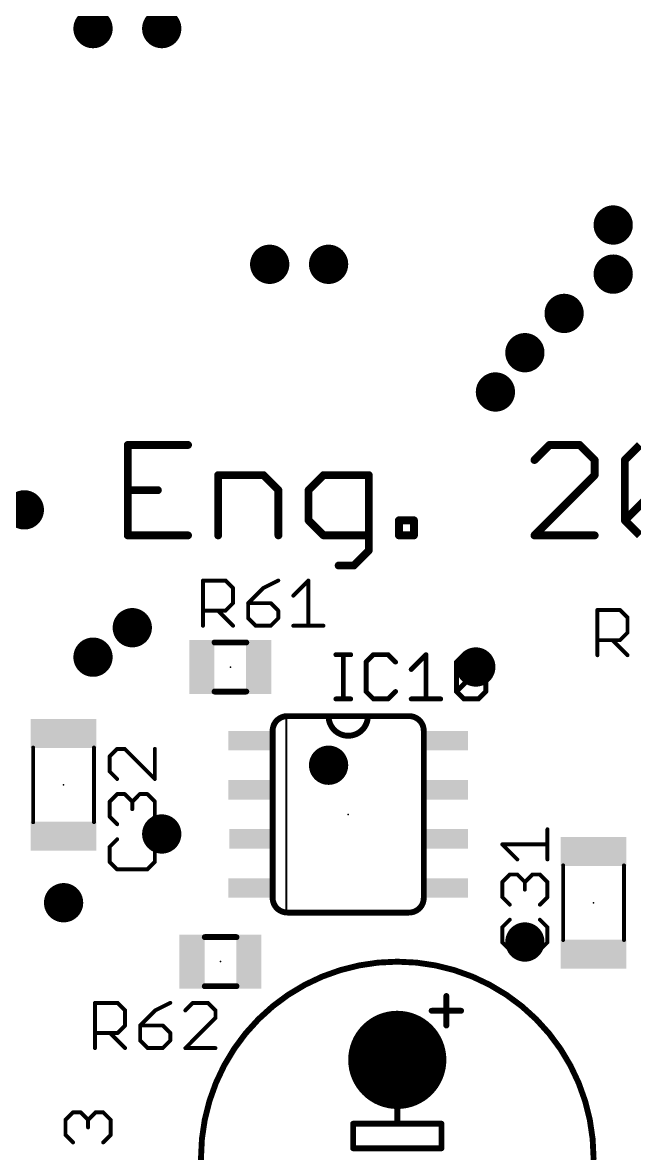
# Model space of a CAD drawing. Extents: x -10 to 136, y 0 to 101.
# Drawn here: x 90.63 to 106.47, y 19.17 to 48.41 of the extents above; entities that cross this region are included whole.
import ezdxf

# ---------------------------------------------------------------- set-up
doc = ezdxf.new("R2010")
doc.units = 0
for name, color, linetype in [('17', 92, 'CONTINUOUS'), ('18', 92, 'CONTINUOUS'), ('21', 253, 'CONTINUOUS'), ('23', 7, 'CONTINUOUS'), ('25', 253, 'CONTINUOUS'), ('51', 253, 'CONTINUOUS')]:
    doc.layers.add(name, color=color, linetype=linetype)

# ---------------------------------------------------------------- blocks, each defined once
blk = doc.blocks.new('ROUNDP')
at = {"const_width": 0.5}
blk.add_lwpolyline([(0, -0.25, 1), (0, 0.25, 1), (0, -0.25)], format="xyb", dxfattribs=at)
blk = doc.blocks.new('RECT')
blk.add_solid([(-0.5, -0.5), (0.5, -0.5), (-0.5, 0.5), (0.5, 0.5)])
blk = doc.blocks.new('ROUNDV')
at = {"const_width": 0.5}
blk.add_lwpolyline([(0, -0.25, 1), (0, 0.25, 1), (0, -0.25)], format="xyb", dxfattribs=at)

msp = doc.modelspace()

# ---------------------------------------------------------------- linework, layer by layer
at = {"layer": '21'}
for points, const_width in [([(94.9152, 37.4923), (93.3561, 37.4923)], 0.2032), ([(93.3561, 37.4923), (93.3561, 35.1536)], 0.2032), ([(104.2699, 37.4923), (103.8802, 37.1025)], 0.2032), ([(105.0495, 37.4923), (104.2699, 37.4923)], 0.2032), ([(105.4393, 37.1025), (105.0495, 37.4923)], 0.2032), ([(106.2189, 37.1025), (106.6086, 37.4923)], 0.2032), ([(105.4393, 36.7127), (105.4393, 37.1025)], 0.2032), ([(106.2189, 35.5433), (106.2189, 37.1025)], 0.2032), ([(106.2189, 35.5433), (107.778, 37.1025)], 0.2032), ([(95.6948, 35.1536), (95.6948, 36.7127)], 0.2032), ([(95.6948, 36.7127), (96.8641, 36.7127)], 0.2032), ([(96.8641, 36.7127), (97.2539, 36.3229)], 0.2032), ([(98.4232, 36.7127), (98.0335, 36.3229)], 0.2032), ([(99.5926, 36.7127), (98.4232, 36.7127)], 0.2032), ([(99.5926, 34.7639), (99.5926, 36.7127)], 0.2032), ([(103.8802, 35.1536), (105.4393, 36.7127)], 0.2032), ([(93.3561, 36.3229), (94.1356, 36.3229)], 0.2032), ([(97.2539, 36.3229), (97.2539, 35.1536)], 0.2032), ([(98.0335, 36.3229), (98.0335, 35.5433)], 0.2032), ([(98.0335, 35.5433), (98.4232, 35.1536)], 0.2032), ([(100.3722, 35.1536), (100.3722, 35.5433)], 0.2032), ([(100.3722, 35.5433), (100.7619, 35.5433)], 0.2032), ([(100.7619, 35.5433), (100.7619, 35.1536)], 0.2032), ([(106.6086, 35.1536), (106.2189, 35.5433)], 0.2032), ([(93.3561, 35.1536), (94.9152, 35.1536)], 0.2032), ([(98.4232, 35.1536), (99.5926, 35.1536)], 0.2032), ([(100.7619, 35.1536), (100.3722, 35.1536)], 0.2032), ([(105.4393, 35.1536), (103.8802, 35.1536)], 0.2032), ([(99.2028, 34.3741), (99.5926, 34.7639)], 0.2032), ([(98.813, 34.3741), (99.2028, 34.3741)], 0.2032), ([(100.6348, 30.48), (97.4852, 30.48)], 0.1524), ([(97.4598, 30.48), (97.4598, 25.4)], 0.0508), ([(97.1042, 30.099), (97.1042, 25.781)], 0.1524), ([(101.0158, 25.781), (101.0158, 30.099)], 0.1524), ([(97.4852, 25.4), (100.6348, 25.4)], 0.1524), ([(101.6, 22.479), (101.6, 23.241)], 0.1524), ([(101.981, 22.86), (101.219, 22.86)], 0.1524), ([(100.33, 20.193), (100.33, 19.939)], 0.1524), ([(100.33, 19.939), (99.187, 19.939)], 0.1524), ([(99.187, 19.939), (99.187, 19.304)], 0.1524), ([(101.473, 19.939), (100.33, 19.939)], 0.1524), ([(101.473, 19.304), (101.473, 19.939)], 0.1524), ([(99.187, 19.304), (101.473, 19.304)], 0.1524)]:
    msp.add_lwpolyline(points, dxfattribs=dict(at, const_width=const_width))
for points, const_width in [([(93.3561, 37.5431, 1), (93.3561, 37.4415)], 0.1016), ([(93.4069, 37.4923, 1), (93.3053, 37.4923)], 0.1016), ([(94.9152, 37.4415, 1), (94.9152, 37.5431)], 0.1016), ([(104.2699, 37.5431, 1), (104.2699, 37.4415)], 0.1016), ([(104.3058, 37.4564, 1), (104.234, 37.5282)], 0.1016), ([(105.0854, 37.5282, 1), (105.0136, 37.4564)], 0.1016), ([(105.0495, 37.4415, 1), (105.0495, 37.5431)], 0.1016), ([(103.8443, 37.1384, 1), (103.9161, 37.0666)], 0.1016), ([(105.4901, 37.1025, 1), (105.3885, 37.1025)], 0.1016), ([(105.4034, 37.0666, 1), (105.4752, 37.1384)], 0.1016), ([(106.2697, 37.1025, 1), (106.1681, 37.1025)], 0.1016), ([(106.183, 37.1384, 1), (106.2548, 37.0666)], 0.1016), ([(95.7456, 36.7127, 1), (95.644, 36.7127)], 0.1016), ([(95.6948, 36.7635, 1), (95.6948, 36.6619)], 0.1016), ([(96.9, 36.7486, 1), (96.8282, 36.6768)], 0.1016), ([(96.8641, 36.6619, 1), (96.8641, 36.7635)], 0.1016), ([(98.4232, 36.7635, 1), (98.4232, 36.6619)], 0.1016), ([(98.4591, 36.6768, 1), (98.3873, 36.7486)], 0.1016), ([(99.6434, 36.7127, 1), (99.5418, 36.7127)], 0.1016), ([(99.5926, 36.6619, 1), (99.5926, 36.7635)], 0.1016), ([(105.3885, 36.7127, 1), (105.4901, 36.7127)], 0.1016), ([(105.4752, 36.6768, 1), (105.4034, 36.7486)], 0.1016), ([(93.3561, 36.3737, 1), (93.3561, 36.2721)], 0.1016), ([(94.1356, 36.2721, 1), (94.1356, 36.3737)], 0.1016), ([(97.3047, 36.3229, 1), (97.2031, 36.3229)], 0.1016), ([(97.218, 36.287, 1), (97.2898, 36.3588)], 0.1016), ([(98.0843, 36.3229, 1), (97.9827, 36.3229)], 0.1016), ([(97.9976, 36.3588, 1), (98.0694, 36.287)], 0.1016), ([(98.0694, 35.5792, 1), (97.9976, 35.5074)], 0.1016), ([(97.9827, 35.5433, 1), (98.0843, 35.5433)], 0.1016), ([(100.423, 35.5433, 1), (100.3214, 35.5433)], 0.1016), ([(100.3722, 35.5941, 1), (100.3722, 35.4925)], 0.1016), ([(100.8127, 35.5433, 1), (100.7111, 35.5433)], 0.1016), ([(100.7619, 35.4925, 1), (100.7619, 35.5941)], 0.1016), ([(106.2548, 35.5792, 1), (106.183, 35.5074)], 0.1016), ([(106.183, 35.5792, 1), (106.2548, 35.5074)], 0.1016), ([(106.1681, 35.5433, 1), (106.2697, 35.5433)], 0.1016), ([(93.3561, 35.2044, 1), (93.3561, 35.1028)], 0.1016), ([(93.3053, 35.1536, 1), (93.4069, 35.1536)], 0.1016), ([(94.9152, 35.1028, 1), (94.9152, 35.2044)], 0.1016), ([(95.644, 35.1536, 1), (95.7456, 35.1536)], 0.1016), ([(97.2031, 35.1536, 1), (97.3047, 35.1536)], 0.1016), ([(98.4232, 35.2044, 1), (98.4232, 35.1028)], 0.1016), ([(98.3873, 35.1177, 1), (98.4591, 35.1895)], 0.1016), ([(99.5926, 35.1028, 1), (99.5926, 35.2044)], 0.1016), ([(100.3722, 35.2044, 1), (100.3722, 35.1028)], 0.1016), ([(100.3214, 35.1536, 1), (100.423, 35.1536)], 0.1016), ([(100.7111, 35.1536, 1), (100.8127, 35.1536)], 0.1016), ([(100.7619, 35.1028, 1), (100.7619, 35.2044)], 0.1016), ([(103.8802, 35.2044, 1), (103.8802, 35.1028)], 0.1016), ([(103.8443, 35.1895, 1), (103.9161, 35.1177)], 0.1016), ([(105.4393, 35.1028, 1), (105.4393, 35.2044)], 0.1016), ([(99.5418, 34.7639, 1), (99.6434, 34.7639)], 0.1016), ([(99.6285, 34.728, 1), (99.5567, 34.7998)], 0.1016), ([(98.813, 34.4249, 1), (98.813, 34.3233)], 0.1016), ([(99.1669, 34.41, 1), (99.2387, 34.3382)], 0.1016), ([(99.2028, 34.3233, 1), (99.2028, 34.4249)], 0.1016), ([(97.4852, 30.48, 0.4142), (97.1042, 30.099)], 0.1524), ([(97.4852, 30.5181, 1), (97.4852, 30.4419)], 0.0762), ([(97.4725, 30.48, 1), (97.4471, 30.48)], 0.0254), ([(97.4852, 30.4419, 1), (97.4852, 30.5181)], 0.0762), ([(98.552, 30.48, 1), (99.568, 30.48)], 0.1524), ([(98.5901, 30.48, 1), (98.5139, 30.48)], 0.0762), ([(99.6061, 30.48, 1), (99.5299, 30.48)], 0.0762), ([(101.0158, 30.099, 0.4142), (100.6348, 30.48)], 0.1524), ([(100.6348, 30.5181, 1), (100.6348, 30.4419)], 0.0762), ([(100.6348, 30.4419, 1), (100.6348, 30.5181)], 0.0762), ([(97.1423, 30.099, 1), (97.0661, 30.099)], 0.0762), ([(97.0661, 30.099, 1), (97.1423, 30.099)], 0.0762), ([(101.0539, 30.099, 1), (100.9777, 30.099)], 0.0762), ([(100.9777, 30.099, 1), (101.0539, 30.099)], 0.0762), ([(97.1042, 25.781, 0.4142), (97.4852, 25.4)], 0.1524), ([(97.1423, 25.781, 1), (97.0661, 25.781)], 0.0762), ([(97.0661, 25.781, 1), (97.1423, 25.781)], 0.0762), ([(100.6348, 25.4, 0.4142), (101.0158, 25.781)], 0.1524), ([(101.0539, 25.781, 1), (100.9777, 25.781)], 0.0762), ([(100.9777, 25.781, 1), (101.0539, 25.781)], 0.0762), ([(97.4852, 25.4381, 1), (97.4852, 25.3619)], 0.0762), ([(97.4852, 25.3619, 1), (97.4852, 25.4381)], 0.0762), ([(100.6348, 25.4381, 1), (100.6348, 25.3619)], 0.0762), ([(100.6348, 25.3619, 1), (100.6348, 25.4381)], 0.0762), ([(97.4471, 25.4, 1), (97.4725, 25.4)], 0.0254), ([(100.33, 13.97, 1), (100.33, 24.13, 1), (100.33, 13.97)], 0.1524), ([(101.6381, 23.241, 1), (101.5619, 23.241)], 0.0762), ([(101.219, 22.8981, 1), (101.219, 22.8219)], 0.0762), ([(101.981, 22.8219, 1), (101.981, 22.8981)], 0.0762), ([(101.5619, 22.479, 1), (101.6381, 22.479)], 0.0762), ([(100.3681, 20.193, 1), (100.2919, 20.193)], 0.0762), ([(99.187, 19.9771, 1), (99.187, 19.9009)], 0.0762), ([(99.2251, 19.939, 1), (99.1489, 19.939)], 0.0762), ([(100.33, 19.9771, 1), (100.33, 19.9009)], 0.0762), ([(100.2919, 19.939, 1), (100.3681, 19.939)], 0.0762), ([(100.33, 19.9009, 1), (100.33, 19.9771)], 0.0762), ([(101.5111, 19.939, 1), (101.4349, 19.939)], 0.0762), ([(101.473, 19.9009, 1), (101.473, 19.9771)], 0.0762), ([(99.187, 19.3421, 1), (99.187, 19.2659)], 0.0762), ([(99.1489, 19.304, 1), (99.2251, 19.304)], 0.0762), ([(101.4349, 19.304, 1), (101.5111, 19.304)], 0.0762), ([(101.473, 19.2659, 1), (101.473, 19.3421)], 0.0762)]:
    msp.add_lwpolyline(points, format="xyb", dxfattribs=dict(at, const_width=const_width))
at = {"layer": '23'}
for p in [(96.012, 31.75), (91.694, 28.702), (99.06, 27.94), (105.41, 25.654), (95.758, 24.13)]:
    msp.add_point(p, dxfattribs=at)
at = {"layer": '25'}
for points, const_width in [([(95.3008, 32.8168), (95.3008, 33.9861)], 0.1016), ([(95.3008, 33.9861), (95.8854, 33.9861)], 0.1016), ([(95.8854, 33.9861), (96.0803, 33.7912)], 0.1016), ([(97.2496, 33.9861), (96.8598, 33.7912)], 0.1016), ([(97.6394, 33.5963), (98.0291, 33.9861)], 0.1016), ([(98.0291, 33.9861), (98.0291, 32.8168)], 0.1016), ([(96.0803, 33.7912), (96.0803, 33.4014)], 0.1016), ([(96.8598, 33.7912), (96.4701, 33.4014)], 0.1016), ([(96.0803, 33.4014), (95.8854, 33.2065)], 0.1016), ([(96.4701, 33.4014), (96.4701, 33.0116)], 0.1016), ([(97.0547, 33.4014), (96.4701, 33.4014)], 0.1016), ([(97.2496, 33.2065), (97.0547, 33.4014)], 0.1016), ([(95.8854, 33.2065), (95.3008, 33.2065)], 0.1016), ([(95.6905, 33.2065), (96.0803, 32.8168)], 0.1016), ([(96.4701, 33.0116), (96.6649, 32.8168)], 0.1016), ([(97.0547, 32.8168), (97.2496, 33.0116)], 0.1016), ([(97.2496, 33.0116), (97.2496, 33.2065)], 0.1016), ([(105.5087, 32.0548), (105.5087, 33.2241)], 0.1016), ([(105.5087, 33.2241), (106.0933, 33.2241)], 0.1016), ([(106.0933, 33.2241), (106.2882, 33.0292)], 0.1016), ([(106.2882, 33.0292), (106.2882, 32.6394)], 0.1016), ([(96.6649, 32.8168), (97.0547, 32.8168)], 0.1016), ([(97.6394, 32.8168), (98.4189, 32.8168)], 0.1016), ([(106.0933, 32.4445), (105.5087, 32.4445)], 0.1016), ([(105.8984, 32.4445), (106.2882, 32.0548)], 0.1016), ([(106.2882, 32.6394), (106.0933, 32.4445)], 0.1016), ([(98.7425, 32.0684), (99.1238, 32.0684)], 0.127), ([(98.9331, 30.9245), (98.9331, 32.0684)], 0.127), ([(99.7126, 32.0684), (99.522, 31.8778)], 0.127), ([(99.522, 31.8778), (99.522, 31.1151)], 0.127), ([(100.0939, 32.0684), (99.7126, 32.0684)], 0.127), ([(100.2846, 31.8778), (100.0939, 32.0684)], 0.127), ([(100.6913, 31.6871), (101.0726, 32.0684)], 0.127), ([(101.0726, 32.0684), (101.0726, 30.9245)], 0.127), ([(101.8606, 31.8778), (102.0512, 32.0684)], 0.127), ([(101.8606, 31.1151), (101.8606, 31.8778)], 0.127), ([(101.8606, 31.1151), (102.6232, 31.8778)], 0.127), ([(102.0512, 32.0684), (102.4325, 32.0684)], 0.127), ([(102.4325, 32.0684), (102.6232, 31.8778)], 0.127), ([(102.6232, 31.8778), (102.6232, 31.1151)], 0.127), ([(99.522, 31.1151), (99.7126, 30.9245)], 0.127), ([(100.0939, 30.9245), (100.2846, 31.1151)], 0.127), ([(102.0512, 30.9245), (101.8606, 31.1151)], 0.127), ([(102.6232, 31.1151), (102.4325, 30.9245)], 0.127), ([(98.7425, 30.9245), (99.1238, 30.9245)], 0.127), ([(99.7126, 30.9245), (100.0939, 30.9245)], 0.127), ([(100.6913, 30.9245), (101.4539, 30.9245)], 0.127), ([(102.4325, 30.9245), (102.0512, 30.9245)], 0.127), ([(93.0818, 29.6328), (92.8869, 29.4379)], 0.1016), ([(93.2767, 29.6328), (93.0818, 29.6328)], 0.1016), ([(94.0562, 28.8533), (93.2767, 29.6328)], 0.1016), ([(94.0562, 29.6328), (94.0562, 28.8533)], 0.1016), ([(92.8869, 29.4379), (92.8869, 29.0481)], 0.1016), ([(92.8869, 29.0481), (93.0818, 28.8533)], 0.1016), ([(92.8869, 28.2686), (93.0818, 28.4635)], 0.1016), ([(93.0818, 28.4635), (93.2767, 28.4635)], 0.1016), ([(93.2767, 28.4635), (93.4716, 28.2686)], 0.1016), ([(93.4716, 28.2686), (93.6665, 28.4635)], 0.1016), ([(93.6665, 28.4635), (93.8614, 28.4635)], 0.1016), ([(93.8614, 28.4635), (94.0562, 28.2686)], 0.1016), ([(92.8869, 27.8788), (92.8869, 28.2686)], 0.1016), ([(93.4716, 28.2686), (93.4716, 28.0737)], 0.1016), ([(94.0562, 28.2686), (94.0562, 27.8788)], 0.1016), ([(93.0818, 27.684), (92.8869, 27.8788)], 0.1016), ([(94.0562, 27.8788), (93.8614, 27.684)], 0.1016), ([(104.2162, 26.7734), (104.2162, 27.5529)], 0.1016), ([(93.0818, 27.2942), (92.8869, 27.0993)], 0.1016), ([(94.0562, 27.0993), (93.8614, 27.2942)], 0.1016), ([(103.4367, 26.7734), (103.0469, 27.1631)], 0.1016), ([(103.0469, 27.1631), (104.2162, 27.1631)], 0.1016), ([(92.8869, 27.0993), (92.8869, 26.7095)], 0.1016), ([(94.0562, 26.7095), (94.0562, 27.0993)], 0.1016), ([(92.8869, 26.7095), (93.0818, 26.5147)], 0.1016), ([(93.8614, 26.5147), (94.0562, 26.7095)], 0.1016), ([(93.0818, 26.5147), (93.8614, 26.5147)], 0.1016), ([(103.0469, 26.1887), (103.2418, 26.3836)], 0.1016), ([(103.2418, 26.3836), (103.4367, 26.3836)], 0.1016), ([(103.4367, 26.3836), (103.6316, 26.1887)], 0.1016), ([(103.6316, 26.1887), (103.8265, 26.3836)], 0.1016), ([(103.8265, 26.3836), (104.0214, 26.3836)], 0.1016), ([(104.0214, 26.3836), (104.2162, 26.1887)], 0.1016), ([(103.0469, 25.7989), (103.0469, 26.1887)], 0.1016), ([(103.6316, 26.1887), (103.6316, 25.9938)], 0.1016), ([(104.2162, 26.1887), (104.2162, 25.7989)], 0.1016), ([(103.2418, 25.6041), (103.0469, 25.7989)], 0.1016), ([(104.2162, 25.7989), (104.0214, 25.6041)], 0.1016), ([(103.2418, 25.2143), (103.0469, 25.0194)], 0.1016), ([(104.2162, 25.0194), (104.0214, 25.2143)], 0.1016), ([(103.0469, 25.0194), (103.0469, 24.6296)], 0.1016), ([(104.2162, 24.6296), (104.2162, 25.0194)], 0.1016), ([(103.0469, 24.6296), (103.2418, 24.4348)], 0.1016), ([(104.0214, 24.4348), (104.2162, 24.6296)], 0.1016), ([(103.2418, 24.4348), (104.0214, 24.4348)], 0.1016), ([(92.5068, 21.8948), (92.5068, 23.0641)], 0.1016), ([(92.5068, 23.0641), (93.0914, 23.0641)], 0.1016), ([(93.0914, 23.0641), (93.2863, 22.8692)], 0.1016), ([(94.4556, 23.0641), (94.0658, 22.8692)], 0.1016), ([(95.0402, 23.0641), (94.8454, 22.8692)], 0.1016), ([(95.43, 23.0641), (95.0402, 23.0641)], 0.1016), ([(95.6249, 22.8692), (95.43, 23.0641)], 0.1016), ([(93.2863, 22.8692), (93.2863, 22.4794)], 0.1016), ([(94.0658, 22.8692), (93.6761, 22.4794)], 0.1016), ([(95.6249, 22.6743), (95.6249, 22.8692)], 0.1016), ([(93.2863, 22.4794), (93.0914, 22.2845)], 0.1016), ([(93.6761, 22.4794), (93.6761, 22.0896)], 0.1016), ([(94.2607, 22.4794), (93.6761, 22.4794)], 0.1016), ([(94.4556, 22.2845), (94.2607, 22.4794)], 0.1016), ([(94.8454, 21.8948), (95.6249, 22.6743)], 0.1016), ([(93.0914, 22.2845), (92.5068, 22.2845)], 0.1016), ([(92.8965, 22.2845), (93.2863, 21.8948)], 0.1016), ([(94.4556, 22.0896), (94.4556, 22.2845)], 0.1016), ([(93.6761, 22.0896), (93.8709, 21.8948)], 0.1016), ([(93.8709, 21.8948), (94.2607, 21.8948)], 0.1016), ([(94.2607, 21.8948), (94.4556, 22.0896)], 0.1016), ([(95.6249, 21.8948), (94.8454, 21.8948)], 0.1016), ([(91.7439, 20.0398), (91.9388, 20.2347)], 0.1016), ([(91.9388, 20.2347), (92.1337, 20.2347)], 0.1016), ([(92.1337, 20.2347), (92.3286, 20.0398)], 0.1016), ([(92.3286, 20.0398), (92.5235, 20.2347)], 0.1016), ([(92.5235, 20.2347), (92.7184, 20.2347)], 0.1016), ([(92.7184, 20.2347), (92.9132, 20.0398)], 0.1016), ([(91.7439, 19.65), (91.7439, 20.0398)], 0.1016), ([(92.3286, 20.0398), (92.3286, 19.8449)], 0.1016), ([(92.9132, 20.0398), (92.9132, 19.65)], 0.1016), ([(91.9388, 19.4552), (91.7439, 19.65)], 0.1016), ([(92.9132, 19.65), (92.7184, 19.4552)], 0.1016)]:
    msp.add_lwpolyline(points, dxfattribs=dict(at, const_width=const_width))
for points, const_width in [([(95.3262, 33.9861, 1), (95.2754, 33.9861)], 0.0508), ([(95.3008, 34.0115, 1), (95.3008, 33.9607)], 0.0508), ([(95.9034, 34.0041, 1), (95.8674, 33.9681)], 0.0508), ([(95.8854, 33.9607, 1), (95.8854, 34.0115)], 0.0508), ([(97.261, 33.9634, 1), (97.2382, 34.0088)], 0.0508), ([(98.0545, 33.9861, 1), (98.0037, 33.9861)], 0.0508), ([(98.0471, 33.9681, 1), (98.0111, 34.0041)], 0.0508), ([(96.1057, 33.7912, 1), (96.0549, 33.7912)], 0.0508), ([(96.0623, 33.7732, 1), (96.0983, 33.8092)], 0.0508), ([(96.8484, 33.8139, 1), (96.8712, 33.7685)], 0.0508), ([(96.8778, 33.7732, 1), (96.8418, 33.8092)], 0.0508), ([(97.6214, 33.6143, 1), (97.6574, 33.5783)], 0.0508), ([(96.0549, 33.4014, 1), (96.1057, 33.4014)], 0.0508), ([(96.0983, 33.3834, 1), (96.0623, 33.4194)], 0.0508), ([(96.4521, 33.4194, 1), (96.4881, 33.3834)], 0.0508), ([(96.4955, 33.4014, 1), (96.4447, 33.4014)], 0.0508), ([(96.4701, 33.4268, 1), (96.4701, 33.376)], 0.0508), ([(97.0727, 33.4194, 1), (97.0367, 33.3834)], 0.0508), ([(97.0547, 33.376, 1), (97.0547, 33.4268)], 0.0508), ([(95.3008, 33.2319, 1), (95.3008, 33.1811)], 0.0508), ([(95.7085, 33.2245, 1), (95.6725, 33.1885)], 0.0508), ([(95.8674, 33.2245, 1), (95.9034, 33.1885)], 0.0508), ([(95.8854, 33.1811, 1), (95.8854, 33.2319)], 0.0508), ([(96.4881, 33.0296, 1), (96.4521, 32.9936)], 0.0508), ([(97.275, 33.2065, 1), (97.2242, 33.2065)], 0.0508), ([(97.2316, 33.1885, 1), (97.2676, 33.2245)], 0.0508), ([(97.2676, 32.9936, 1), (97.2316, 33.0296)], 0.0508), ([(105.5341, 33.2241, 1), (105.4833, 33.2241)], 0.0508), ([(105.5087, 33.2495, 1), (105.5087, 33.1987)], 0.0508), ([(106.1113, 33.2421, 1), (106.0753, 33.2061)], 0.0508), ([(106.0933, 33.1987, 1), (106.0933, 33.2495)], 0.0508), ([(106.3136, 33.0292, 1), (106.2628, 33.0292)], 0.0508), ([(106.2702, 33.0112, 1), (106.3062, 33.0472)], 0.0508), ([(95.2754, 32.8168, 1), (95.3262, 32.8168)], 0.0508), ([(96.0623, 32.7988, 1), (96.0983, 32.8348)], 0.0508), ([(96.4447, 33.0116, 1), (96.4955, 33.0116)], 0.0508), ([(96.6649, 32.8422, 1), (96.6649, 32.7914)], 0.0508), ([(96.6469, 32.7988, 1), (96.6829, 32.8348)], 0.0508), ([(97.0367, 32.8348, 1), (97.0727, 32.7988)], 0.0508), ([(97.0547, 32.7914, 1), (97.0547, 32.8422)], 0.0508), ([(97.2242, 33.0116, 1), (97.275, 33.0116)], 0.0508), ([(97.6394, 32.8422, 1), (97.6394, 32.7914)], 0.0508), ([(98.0037, 32.8168, 1), (98.0545, 32.8168)], 0.0508), ([(98.4189, 32.7914, 1), (98.4189, 32.8422)], 0.0508), ([(105.5087, 32.4699, 1), (105.5087, 32.4191)], 0.0508), ([(105.9164, 32.4625, 1), (105.8804, 32.4265)], 0.0508), ([(106.0753, 32.4625, 1), (106.1113, 32.4265)], 0.0508), ([(106.0933, 32.4191, 1), (106.0933, 32.4699)], 0.0508), ([(106.2628, 32.6394, 1), (106.3136, 32.6394)], 0.0508), ([(106.3062, 32.6214, 1), (106.2702, 32.6574)], 0.0508), ([(98.7425, 32.1002, 1), (98.7425, 32.0367)], 0.0635), ([(98.9649, 32.0684, 1), (98.9014, 32.0684)], 0.0635), ([(99.1238, 32.0367, 1), (99.1238, 32.1002)], 0.0635), ([(99.4995, 31.9003, 1), (99.5445, 31.8553)], 0.0635), ([(99.5538, 31.8778, 1), (99.4903, 31.8778)], 0.0635), ([(99.7126, 32.1002, 1), (99.7126, 32.0367)], 0.0635), ([(99.7351, 32.0459, 1), (99.6901, 32.0909)], 0.0635), ([(100.1163, 32.0909, 1), (100.0715, 32.0459)], 0.0635), ([(100.0939, 32.0367, 1), (100.0939, 32.1002)], 0.0635), ([(100.2622, 31.8553, 1), (100.307, 31.9003)], 0.0635), ([(101.1044, 32.0684, 1), (101.0409, 32.0684)], 0.0635), ([(101.0951, 32.0459, 1), (101.0501, 32.0909)], 0.0635), ([(101.8381, 31.9003, 1), (101.8831, 31.8553)], 0.0635), ([(101.8924, 31.8778, 1), (101.8289, 31.8778)], 0.0635), ([(102.0512, 32.1002, 1), (102.0512, 32.0367)], 0.0635), ([(102.0737, 32.0459, 1), (102.0287, 32.0909)], 0.0635), ([(102.4549, 32.0909, 1), (102.4101, 32.0459)], 0.0635), ([(102.4325, 32.0367, 1), (102.4325, 32.1002)], 0.0635), ([(102.655, 31.8778, 1), (102.5915, 31.8778)], 0.0635), ([(102.6457, 31.8554, 1), (102.6007, 31.9002)], 0.0635), ([(102.6008, 31.8553, 1), (102.6456, 31.9003)], 0.0635), ([(105.4833, 32.0548, 1), (105.5341, 32.0548)], 0.0508), ([(106.2702, 32.0368, 1), (106.3062, 32.0728)], 0.0508), ([(100.6688, 31.7096, 1), (100.7138, 31.6646)], 0.0635), ([(99.5445, 31.1376, 1), (99.4995, 31.0926)], 0.0635), ([(99.4903, 31.1151, 1), (99.5538, 31.1151)], 0.0635), ([(100.307, 31.0926, 1), (100.2622, 31.1376)], 0.0635), ([(101.8831, 31.1376, 1), (101.8381, 31.0926)], 0.0635), ([(101.8381, 31.1375, 1), (101.8831, 31.0927)], 0.0635), ([(101.8289, 31.1151, 1), (101.8924, 31.1151)], 0.0635), ([(102.5915, 31.1151, 1), (102.655, 31.1151)], 0.0635), ([(102.6456, 31.0926, 1), (102.6008, 31.1376)], 0.0635), ([(98.7425, 30.9563, 1), (98.7425, 30.8928)], 0.0635), ([(98.9014, 30.9245, 1), (98.9649, 30.9245)], 0.0635), ([(99.1238, 30.8928, 1), (99.1238, 30.9563)], 0.0635), ([(99.7126, 30.9563, 1), (99.7126, 30.8928)], 0.0635), ([(99.6901, 30.902, 1), (99.7351, 30.947)], 0.0635), ([(100.0715, 30.947, 1), (100.1163, 30.902)], 0.0635), ([(100.0939, 30.8928, 1), (100.0939, 30.9563)], 0.0635), ([(100.6913, 30.9563, 1), (100.6913, 30.8928)], 0.0635), ([(101.0409, 30.9245, 1), (101.1044, 30.9245)], 0.0635), ([(101.4539, 30.8928, 1), (101.4539, 30.9563)], 0.0635), ([(102.0512, 30.9563, 1), (102.0512, 30.8928)], 0.0635), ([(102.0287, 30.902, 1), (102.0737, 30.947)], 0.0635), ([(102.4101, 30.947, 1), (102.4549, 30.902)], 0.0635), ([(102.4325, 30.8928, 1), (102.4325, 30.9563)], 0.0635), ([(93.0818, 29.6582, 1), (93.0818, 29.6074)], 0.0508), ([(93.0998, 29.6148, 1), (93.0638, 29.6508)], 0.0508), ([(93.2947, 29.6508, 1), (93.2587, 29.6148)], 0.0508), ([(93.2767, 29.6074, 1), (93.2767, 29.6582)], 0.0508), ([(94.0816, 29.6328, 1), (94.0308, 29.6328)], 0.0508), ([(92.8689, 29.4559, 1), (92.9049, 29.4199)], 0.0508), ([(92.9123, 29.4379, 1), (92.8615, 29.4379)], 0.0508), ([(92.9049, 29.0661, 1), (92.8689, 29.0301)], 0.0508), ([(92.8615, 29.0481, 1), (92.9123, 29.0481)], 0.0508), ([(93.0638, 28.8353, 1), (93.0998, 28.8713)], 0.0508), ([(94.0308, 28.8533, 1), (94.0816, 28.8533)], 0.0508), ([(94.0382, 28.8353, 1), (94.0742, 28.8713)], 0.0508), ([(93.0818, 28.4889, 1), (93.0818, 28.4381)], 0.0508), ([(93.0998, 28.4455, 1), (93.0638, 28.4815)], 0.0508), ([(93.2947, 28.4815, 1), (93.2587, 28.4455)], 0.0508), ([(93.2767, 28.4381, 1), (93.2767, 28.4889)], 0.0508), ([(93.6665, 28.4889, 1), (93.6665, 28.4381)], 0.0508), ([(93.6845, 28.4455, 1), (93.6485, 28.4815)], 0.0508), ([(93.8794, 28.4815, 1), (93.8434, 28.4455)], 0.0508), ([(93.8614, 28.4381, 1), (93.8614, 28.4889)], 0.0508), ([(92.8689, 28.2866, 1), (92.9049, 28.2506)], 0.0508), ([(92.9123, 28.2686, 1), (92.8615, 28.2686)], 0.0508), ([(93.4536, 28.2866, 1), (93.4896, 28.2506)], 0.0508), ([(93.497, 28.2686, 1), (93.4462, 28.2686)], 0.0508), ([(93.4462, 28.0737, 1), (93.497, 28.0737)], 0.0508), ([(93.4536, 28.2506, 1), (93.4896, 28.2866)], 0.0508), ([(94.0816, 28.2686, 1), (94.0308, 28.2686)], 0.0508), ([(94.0382, 28.2506, 1), (94.0742, 28.2866)], 0.0508), ([(92.9049, 27.8968, 1), (92.8689, 27.8608)], 0.0508), ([(92.8615, 27.8788, 1), (92.9123, 27.8788)], 0.0508), ([(94.0308, 27.8788, 1), (94.0816, 27.8788)], 0.0508), ([(94.0742, 27.8608, 1), (94.0382, 27.8968)], 0.0508), ([(93.0638, 27.666, 1), (93.0998, 27.702)], 0.0508), ([(93.8434, 27.702, 1), (93.8794, 27.666)], 0.0508), ([(104.2416, 27.5529, 1), (104.1908, 27.5529)], 0.0508), ([(93.0998, 27.2762, 1), (93.0638, 27.3122)], 0.0508), ([(93.8794, 27.3122, 1), (93.8434, 27.2762)], 0.0508), ([(103.0649, 27.1811, 1), (103.0289, 27.1451)], 0.0508), ([(103.0469, 27.1885, 1), (103.0469, 27.1377)], 0.0508), ([(104.2162, 27.1377, 1), (104.2162, 27.1885)], 0.0508), ([(92.8689, 27.1173, 1), (92.9049, 27.0813)], 0.0508), ([(92.9123, 27.0993, 1), (92.8615, 27.0993)], 0.0508), ([(94.0816, 27.0993, 1), (94.0308, 27.0993)], 0.0508), ([(94.0382, 27.0813, 1), (94.0742, 27.1173)], 0.0508), ([(92.9049, 26.7275, 1), (92.8689, 26.6915)], 0.0508), ([(92.8615, 26.7095, 1), (92.9123, 26.7095)], 0.0508), ([(94.0308, 26.7095, 1), (94.0816, 26.7095)], 0.0508), ([(94.0742, 26.6915, 1), (94.0382, 26.7275)], 0.0508), ([(103.4187, 26.7554, 1), (103.4547, 26.7914)], 0.0508), ([(104.1908, 26.7734, 1), (104.2416, 26.7734)], 0.0508), ([(93.0818, 26.5401, 1), (93.0818, 26.4893)], 0.0508), ([(93.0638, 26.4967, 1), (93.0998, 26.5327)], 0.0508), ([(93.8434, 26.5327, 1), (93.8794, 26.4967)], 0.0508), ([(93.8614, 26.4893, 1), (93.8614, 26.5401)], 0.0508), ([(103.2418, 26.409, 1), (103.2418, 26.3582)], 0.0508), ([(103.2598, 26.3656, 1), (103.2238, 26.4016)], 0.0508), ([(103.4547, 26.4016, 1), (103.4187, 26.3656)], 0.0508), ([(103.4367, 26.3582, 1), (103.4367, 26.409)], 0.0508), ([(103.8265, 26.409, 1), (103.8265, 26.3582)], 0.0508), ([(103.8445, 26.3656, 1), (103.8085, 26.4016)], 0.0508), ([(104.0394, 26.4016, 1), (104.0034, 26.3656)], 0.0508), ([(104.0214, 26.3582, 1), (104.0214, 26.409)], 0.0508), ([(103.0289, 26.2067, 1), (103.0649, 26.1707)], 0.0508), ([(103.0723, 26.1887, 1), (103.0215, 26.1887)], 0.0508), ([(103.6136, 26.2067, 1), (103.6496, 26.1707)], 0.0508), ([(103.657, 26.1887, 1), (103.6062, 26.1887)], 0.0508), ([(103.6136, 26.1707, 1), (103.6496, 26.2067)], 0.0508), ([(104.2416, 26.1887, 1), (104.1908, 26.1887)], 0.0508), ([(104.1982, 26.1707, 1), (104.2342, 26.2067)], 0.0508), ([(103.0649, 25.8169, 1), (103.0289, 25.7809)], 0.0508), ([(103.0215, 25.7989, 1), (103.0723, 25.7989)], 0.0508), ([(103.6062, 25.9938, 1), (103.657, 25.9938)], 0.0508), ([(104.1908, 25.7989, 1), (104.2416, 25.7989)], 0.0508), ([(104.2342, 25.7809, 1), (104.1982, 25.8169)], 0.0508), ([(103.2238, 25.5861, 1), (103.2598, 25.6221)], 0.0508), ([(104.0034, 25.6221, 1), (104.0394, 25.5861)], 0.0508), ([(103.2598, 25.1963, 1), (103.2238, 25.2323)], 0.0508), ([(104.0394, 25.2323, 1), (104.0034, 25.1963)], 0.0508), ([(103.0289, 25.0374, 1), (103.0649, 25.0014)], 0.0508), ([(103.0723, 25.0194, 1), (103.0215, 25.0194)], 0.0508), ([(104.2416, 25.0194, 1), (104.1908, 25.0194)], 0.0508), ([(104.1982, 25.0014, 1), (104.2342, 25.0374)], 0.0508), ([(103.0649, 24.6476, 1), (103.0289, 24.6116)], 0.0508), ([(103.0215, 24.6296, 1), (103.0723, 24.6296)], 0.0508), ([(104.1908, 24.6296, 1), (104.2416, 24.6296)], 0.0508), ([(104.2342, 24.6116, 1), (104.1982, 24.6476)], 0.0508), ([(103.2418, 24.4602, 1), (103.2418, 24.4094)], 0.0508), ([(103.2238, 24.4168, 1), (103.2598, 24.4528)], 0.0508), ([(104.0034, 24.4528, 1), (104.0394, 24.4168)], 0.0508), ([(104.0214, 24.4094, 1), (104.0214, 24.4602)], 0.0508), ([(92.5322, 23.0641, 1), (92.4814, 23.0641)], 0.0508), ([(92.5068, 23.0895, 1), (92.5068, 23.0387)], 0.0508), ([(93.1094, 23.0821, 1), (93.0734, 23.0461)], 0.0508), ([(93.0914, 23.0387, 1), (93.0914, 23.0895)], 0.0508), ([(94.467, 23.0414, 1), (94.4442, 23.0868)], 0.0508), ([(95.0402, 23.0895, 1), (95.0402, 23.0387)], 0.0508), ([(95.0582, 23.0461, 1), (95.0222, 23.0821)], 0.0508), ([(95.448, 23.0821, 1), (95.412, 23.0461)], 0.0508), ([(95.43, 23.0387, 1), (95.43, 23.0895)], 0.0508), ([(93.3117, 22.8692, 1), (93.2609, 22.8692)], 0.0508), ([(93.2683, 22.8512, 1), (93.3043, 22.8872)], 0.0508), ([(94.0544, 22.8919, 1), (94.0772, 22.8465)], 0.0508), ([(94.0838, 22.8512, 1), (94.0478, 22.8872)], 0.0508), ([(94.8274, 22.8872, 1), (94.8634, 22.8512)], 0.0508), ([(95.6503, 22.8692, 1), (95.5995, 22.8692)], 0.0508), ([(95.6069, 22.8512, 1), (95.6429, 22.8872)], 0.0508), ([(93.3043, 22.4614, 1), (93.2683, 22.4974)], 0.0508), ([(93.6581, 22.4974, 1), (93.6941, 22.4614)], 0.0508), ([(93.7015, 22.4794, 1), (93.6507, 22.4794)], 0.0508), ([(93.6761, 22.5048, 1), (93.6761, 22.454)], 0.0508), ([(94.2787, 22.4974, 1), (94.2427, 22.4614)], 0.0508), ([(94.2607, 22.454, 1), (94.2607, 22.5048)], 0.0508), ([(95.5995, 22.6743, 1), (95.6503, 22.6743)], 0.0508), ([(95.6429, 22.6563, 1), (95.6069, 22.6923)], 0.0508), ([(92.5068, 22.3099, 1), (92.5068, 22.2591)], 0.0508), ([(92.9145, 22.3025, 1), (92.8785, 22.2665)], 0.0508), ([(93.0734, 22.3025, 1), (93.1094, 22.2665)], 0.0508), ([(93.0914, 22.2591, 1), (93.0914, 22.3099)], 0.0508), ([(93.2609, 22.4794, 1), (93.3117, 22.4794)], 0.0508), ([(94.481, 22.2845, 1), (94.4302, 22.2845)], 0.0508), ([(94.4376, 22.2665, 1), (94.4736, 22.3025)], 0.0508), ([(93.2683, 21.8768, 1), (93.3043, 21.9128)], 0.0508), ([(93.6941, 22.1076, 1), (93.6581, 22.0716)], 0.0508), ([(93.6507, 22.0896, 1), (93.7015, 22.0896)], 0.0508), ([(93.8709, 21.9202, 1), (93.8709, 21.8694)], 0.0508), ([(93.8529, 21.8768, 1), (93.8889, 21.9128)], 0.0508), ([(94.2427, 21.9128, 1), (94.2787, 21.8768)], 0.0508), ([(94.2607, 21.8694, 1), (94.2607, 21.9202)], 0.0508), ([(94.4302, 22.0896, 1), (94.481, 22.0896)], 0.0508), ([(94.4736, 22.0716, 1), (94.4376, 22.1076)], 0.0508), ([(94.8274, 21.9128, 1), (94.8634, 21.8768)], 0.0508), ([(94.8454, 21.9202, 1), (94.8454, 21.8694)], 0.0508), ([(95.6249, 21.8694, 1), (95.6249, 21.9202)], 0.0508), ([(92.4814, 21.8948, 1), (92.5322, 21.8948)], 0.0508), ([(91.9388, 20.2601, 1), (91.9388, 20.2093)], 0.0508), ([(91.9568, 20.2167, 1), (91.9208, 20.2527)], 0.0508), ([(92.1517, 20.2527, 1), (92.1157, 20.2167)], 0.0508), ([(92.1337, 20.2093, 1), (92.1337, 20.2601)], 0.0508), ([(92.5235, 20.2601, 1), (92.5235, 20.2093)], 0.0508), ([(92.5415, 20.2167, 1), (92.5055, 20.2527)], 0.0508), ([(92.7364, 20.2527, 1), (92.7004, 20.2167)], 0.0508), ([(92.7184, 20.2093, 1), (92.7184, 20.2601)], 0.0508), ([(91.7259, 20.0578, 1), (91.7619, 20.0218)], 0.0508), ([(91.7693, 20.0398, 1), (91.7185, 20.0398)], 0.0508), ([(92.3106, 20.0578, 1), (92.3466, 20.0218)], 0.0508), ([(92.354, 20.0398, 1), (92.3032, 20.0398)], 0.0508), ([(92.3106, 20.0218, 1), (92.3466, 20.0578)], 0.0508), ([(92.9386, 20.0398, 1), (92.8878, 20.0398)], 0.0508), ([(92.8952, 20.0218, 1), (92.9312, 20.0578)], 0.0508), ([(91.7619, 19.668, 1), (91.7259, 19.632)], 0.0508), ([(91.7185, 19.65, 1), (91.7693, 19.65)], 0.0508), ([(92.3032, 19.8449, 1), (92.354, 19.8449)], 0.0508), ([(92.8878, 19.65, 1), (92.9386, 19.65)], 0.0508), ([(92.9312, 19.632, 1), (92.8952, 19.668)], 0.0508), ([(91.9208, 19.4372, 1), (91.9568, 19.4732)], 0.0508), ([(92.7004, 19.4732, 1), (92.7364, 19.4372)], 0.0508)]:
    msp.add_lwpolyline(points, format="xyb", dxfattribs=dict(at, const_width=const_width))
at = {"layer": '51'}
for points, const_width in [([(95.602, 32.385), (96.422, 32.385)], 0.1524), ([(95.602, 31.115), (96.422, 31.115)], 0.1524), ([(90.907, 29.667), (90.907, 27.737)], 0.1016), ([(92.481, 29.667), (92.481, 27.737)], 0.1016), ([(104.623, 24.689), (104.623, 26.619)], 0.1016), ([(106.197, 24.689), (106.197, 26.619)], 0.1016), ([(95.348, 24.765), (96.168, 24.765)], 0.1524), ([(95.348, 23.495), (96.168, 23.495)], 0.1524), ([(100.33, 20.701), (100.33, 20.193)], 0.1524)]:
    msp.add_lwpolyline(points, dxfattribs=dict(at, const_width=const_width))
for points, const_width in [([(95.602, 32.4231, 1), (95.602, 32.3469)], 0.0762), ([(96.422, 32.3469, 1), (96.422, 32.4231)], 0.0762), ([(95.602, 31.1531, 1), (95.602, 31.0769)], 0.0762), ([(96.422, 31.0769, 1), (96.422, 31.1531)], 0.0762), ([(90.9324, 29.667, 1), (90.8816, 29.667)], 0.0508), ([(92.5064, 29.667, 1), (92.4556, 29.667)], 0.0508), ([(90.8816, 27.737, 1), (90.9324, 27.737)], 0.0508), ([(92.4556, 27.737, 1), (92.5064, 27.737)], 0.0508), ([(104.6484, 26.619, 1), (104.5976, 26.619)], 0.0508), ([(106.2224, 26.619, 1), (106.1716, 26.619)], 0.0508), ([(95.348, 24.8031, 1), (95.348, 24.7269)], 0.0762), ([(96.168, 24.7269, 1), (96.168, 24.8031)], 0.0762), ([(104.5976, 24.689, 1), (104.6484, 24.689)], 0.0508), ([(106.1716, 24.689, 1), (106.2224, 24.689)], 0.0508), ([(95.348, 23.5331, 1), (95.348, 23.4569)], 0.0762), ([(96.168, 23.4569, 1), (96.168, 23.5331)], 0.0762), ([(100.3681, 20.701, 1), (100.2919, 20.701)], 0.0762), ([(100.2919, 20.193, 1), (100.3681, 20.193)], 0.0762)]:
    msp.add_lwpolyline(points, format="xyb", dxfattribs=dict(at, const_width=const_width))

# ---------------------------------------------------------------- block references
at = {"layer": '17', "xscale": 2.54, "yscale": 2.54, "rotation": 270}
msp.add_blockref('ROUNDP', (100.33, 21.59), dxfattribs=at)
msp.add_blockref('ROUNDP', (100.33, 21.59), dxfattribs=at)
at = {"layer": '18', "xscale": 1.016, "yscale": 1.016}
for p in [(92.456, 48.26), (94.234, 48.26), (105.918, 43.18), (97.028, 42.164), (98.552, 42.164), (105.918, 41.91), (104.648, 40.894), (103.632, 39.878), (102.87, 38.862), (90.678, 35.814), (93.472, 32.766), (92.456, 32.004), (102.362, 31.75), (98.552, 29.21), (94.234, 27.432), (91.694, 25.654), (103.632, 24.638)]:
    msp.add_blockref('ROUNDV', p, dxfattribs=at)
at = {"layer": '51', "xscale": 0.65, "yscale": 1.4}
for p in [(95.2702, 31.7515), (96.7434, 31.7515), (95.0162, 24.1315), (96.4894, 24.1315)]:
    msp.add_blockref('RECT', p, dxfattribs=at)
at = {"layer": '51'}
for p, xscale, yscale, rotation in [((91.693, 30.0287), 0.7501, 1.7, 270), ((96.5327, 29.845), 0.508, 1.143, 270), ((101.5873, 29.845), 0.508, 1.143, 270), ((96.5327, 28.575), 0.508, 1.143, 270), ((101.5873, 28.575), 0.508, 1.143, 270), ((91.6949, 27.3753), 0.7501, 1.7, 270), ((96.5581, 27.305), 0.508, 1.143, 270), ((101.5873, 27.305), 0.508, 1.143, 270), ((105.4091, 26.9807), 0.7501, 1.7, 90), ((96.5327, 26.035), 0.508, 1.143, 270), ((101.5873, 26.035), 0.508, 1.143, 270), ((105.4108, 24.3273), 0.7501, 1.7, 90)]:
    msp.add_blockref('RECT', p, dxfattribs=dict(at, xscale=xscale, yscale=yscale, rotation=rotation))

doc.saveas('drawing.dxf')
